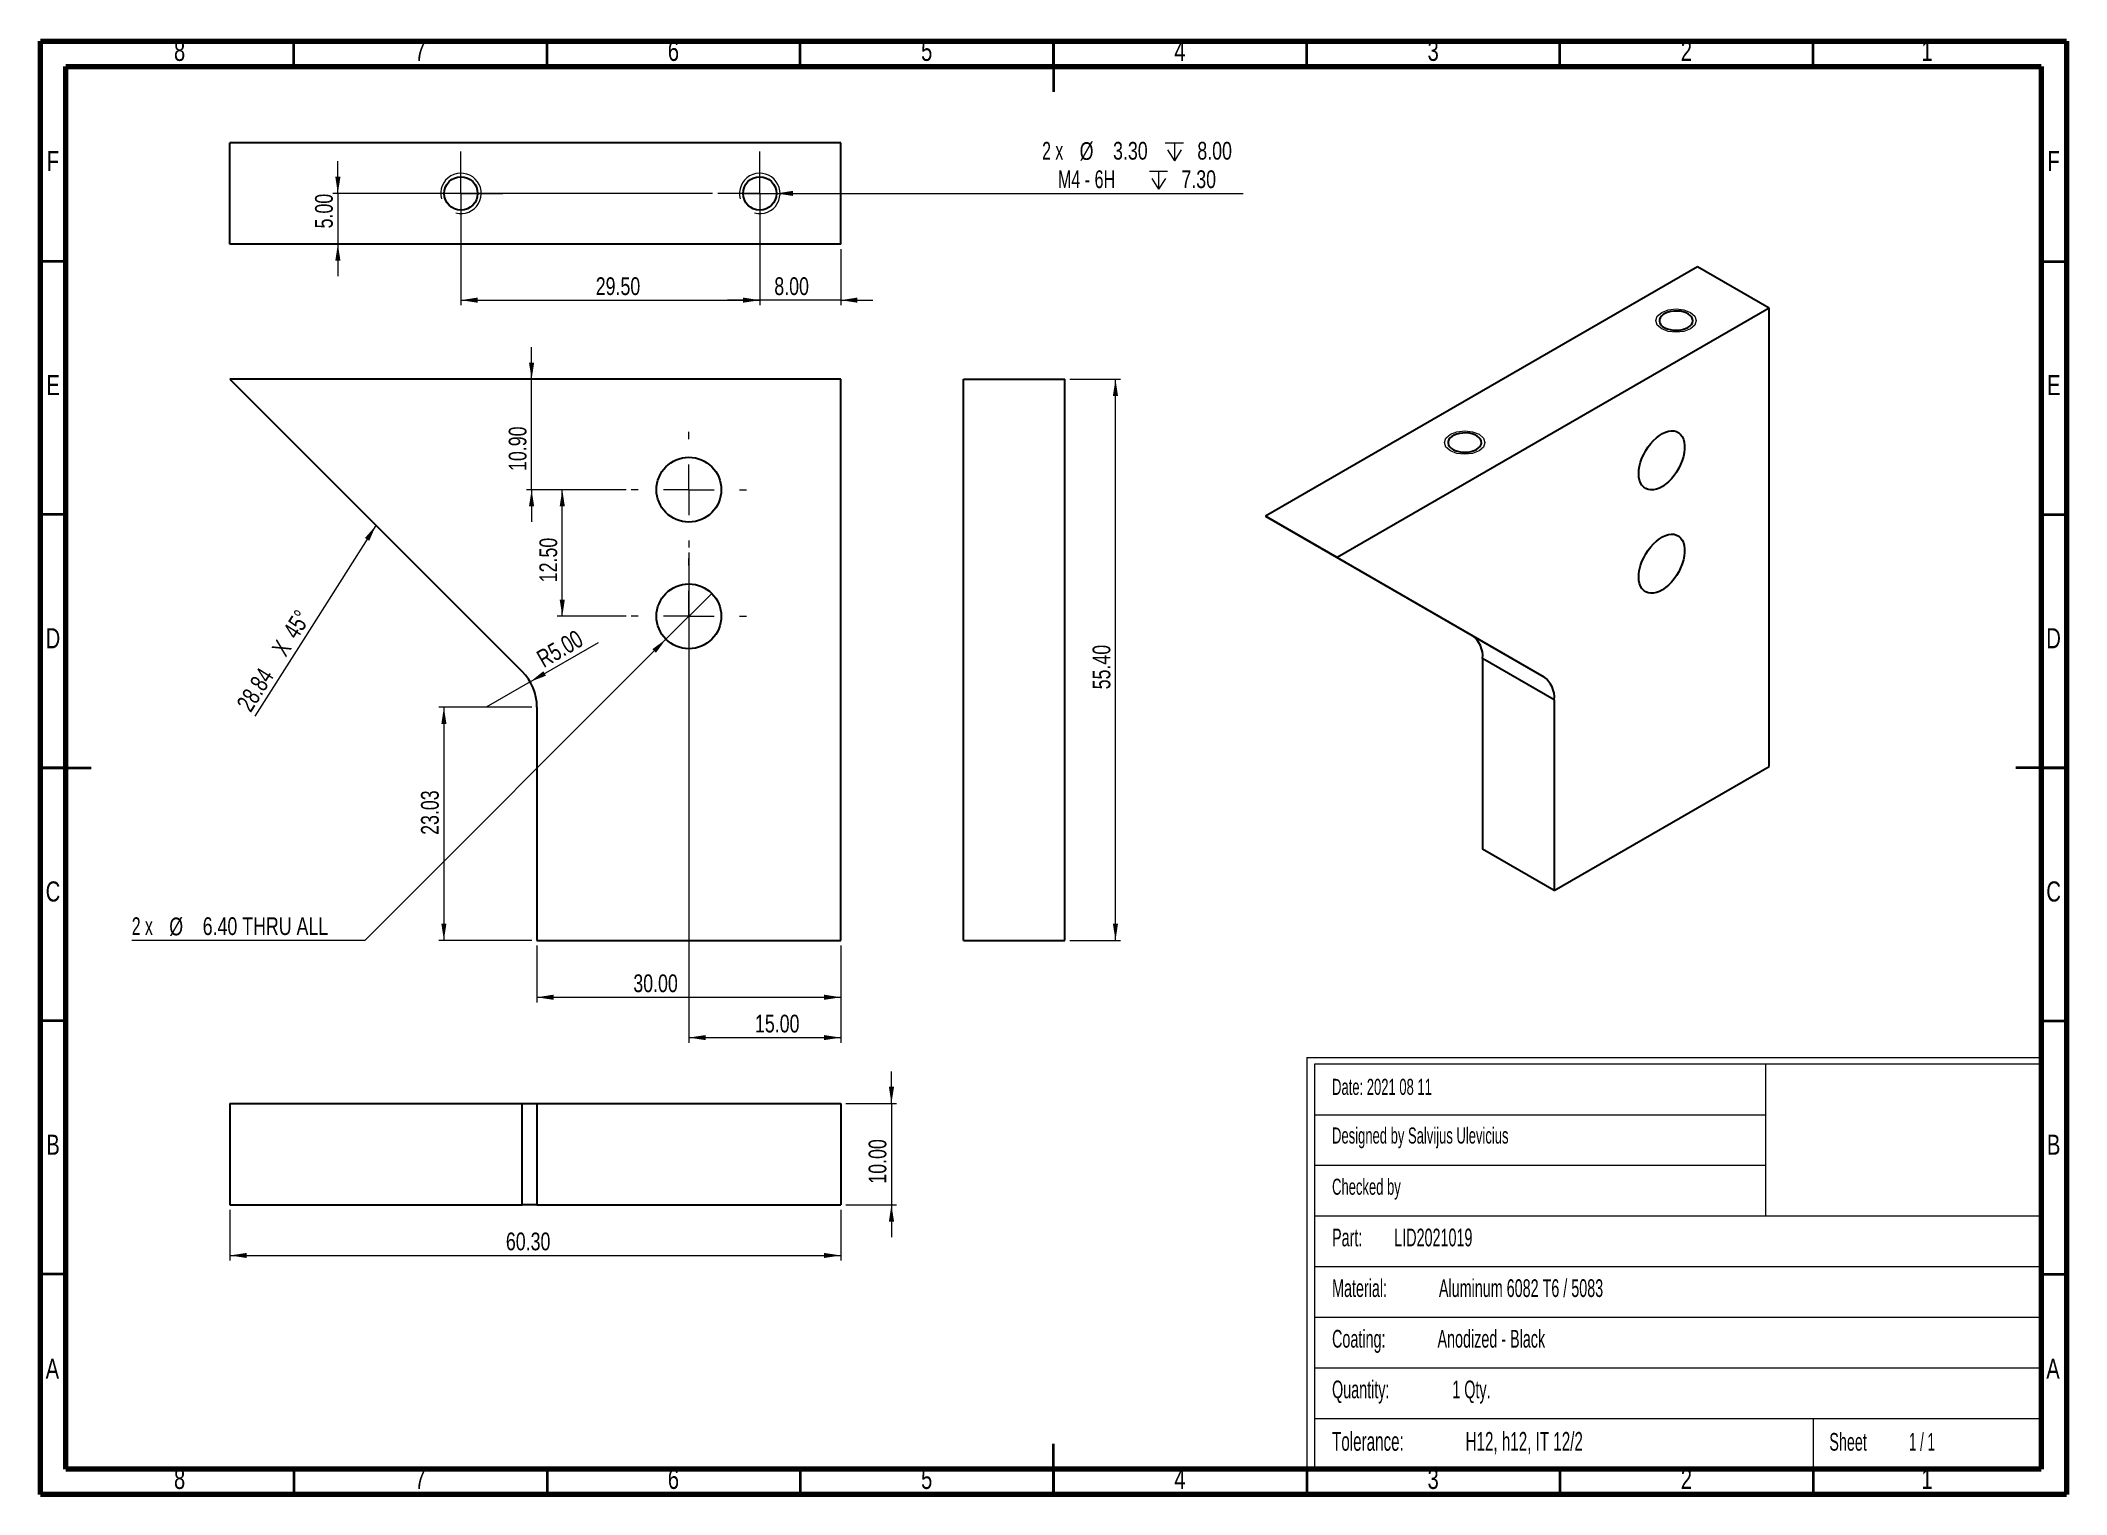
# Model space of a CAD drawing. Header units: millimetres. Extents: x 7 to 208, y 2 to 146.
import ezdxf

# ---------------------------------------------------------------- set-up
doc = ezdxf.new("R2010")
doc.units = ezdxf.units.MM
doc.header["$LTSCALE"] = 0.5
doc.styles.add('SLDTEXTSTYLE0', font='TXT', dxfattribs={"width": 0.605})
doc.styles.add('SLDTEXTSTYLE1', font='TXT', dxfattribs={"width": 0.563})
doc.styles.add('SLDTEXTSTYLE2', font='TXT', dxfattribs={"width": 0.75})
doc.styles.add('SLDTEXTSTYLE3', font='TXT', dxfattribs={"width": 0.666667})
doc.styles.add('SLDTEXTSTYLE4', font='TXT', dxfattribs={"width": 0.678571})
doc.dimstyles.new('SLDDIMSTYLE0', dxfattribs={"dimtxt": 1.75, "dimasz": 1.651, "dimexe": 0, "dimexo": 0.0625, "dimgap": 0.4375, "dimtad": 0, "dimtih": 1, "dimtoh": 1, "dimrnd": 1e-09, "dimzin": 4, "dimdsep": 46, "dimtxsty": 'SLDTEXTSTYLE2', "dimblk1": 'NONE', "dimsah": 1, "dimcen": 0, "dimadec": 0, "dimazin": 1, "dimtfac": 1, "dimtmove": 0, "dimatfit": 3, "dimldrblk": 'NONE', "dimfxl": 0, "dimfrac": 2, "dimtolj": 1, "dimtzin": 12, "dimarcsym": 0})
doc.dimstyles.new('SLDDIMSTYLE1', dxfattribs={"dimtxt": 1.75, "dimasz": 1.651, "dimexe": 0, "dimexo": 0.0625, "dimgap": 0.4375, "dimtad": 1, "dimrnd": 1e-09, "dimzin": 12, "dimdsep": 46, "dimtxsty": 'SLDTEXTSTYLE2', "dimsah": 1, "dimcen": 0.09, "dimadec": 0, "dimazin": 3, "dimtfac": 1, "dimtofl": 0, "dimtmove": 0, "dimatfit": 3, "dimfxl": 0, "dimfrac": 2, "dimtolj": 1, "dimtzin": 12, "dimarcsym": 0})
doc.dimstyles.new('SLDDIMSTYLE2', dxfattribs={"dimtxt": 1.75, "dimasz": 1.651, "dimexe": 0, "dimexo": 0.0625, "dimgap": 0.4375, "dimtad": 1, "dimrnd": 1e-09, "dimzin": 4, "dimdsep": 46, "dimtxsty": 'SLDTEXTSTYLE2', "dimsah": 1, "dimcen": 0.09, "dimadec": 0, "dimazin": 1, "dimtfac": 1, "dimtofl": 0, "dimtmove": 0, "dimatfit": 3, "dimfxl": 0, "dimfrac": 2, "dimtolj": 1, "dimtzin": 12, "dimarcsym": 0})
doc.dimstyles.new('SLDDIMSTYLE3', dxfattribs={"dimtxt": 1.75, "dimasz": 1.651, "dimexe": 0, "dimexo": 0.0625, "dimgap": 0.4375, "dimtad": 1, "dimrnd": 1e-09, "dimzin": 4, "dimdsep": 46, "dimtxsty": 'SLDTEXTSTYLE2', "dimsah": 1, "dimcen": 0.09, "dimadec": 0, "dimazin": 1, "dimtfac": 1, "dimtmove": 0, "dimatfit": 0, "dimfxl": 0, "dimfrac": 2, "dimtolj": 1, "dimtzin": 12, "dimarcsym": 0})
doc.dimstyles.new('SLDDIMSTYLE4', dxfattribs={"dimtxt": 1.75, "dimasz": 1.651, "dimexe": 0, "dimexo": 0.0625, "dimgap": 0.4375, "dimtad": 1, "dimrnd": 1e-09, "dimzin": 4, "dimdsep": 46, "dimtxsty": 'SLDTEXTSTYLE2', "dimsah": 1, "dimcen": 0, "dimadec": 0, "dimazin": 1, "dimtfac": 1, "dimtofl": 0, "dimtmove": 0, "dimatfit": 3, "dimfxl": 0, "dimfrac": 2, "dimtolj": 1, "dimtzin": 12, "dimarcsym": 0})

# ---------------------------------------------------------------- blocks, each defined once
blk = doc.blocks.new('SW_NOTE_0')
at = {"color": 0, "linetype": 'Continuous', "lineweight": 0, "attachment_point": 1, "style": 'SLDTEXTSTYLE0'}
for s, insert, char_height in [('Tolerance:', (0, 2.39), 1.852), ('H12, h12, IT 12/2', (13.18, 2.39), 1.8521)]:
    blk.add_mtext(s, dxfattribs=dict(at, insert=insert, char_height=char_height))
blk = doc.blocks.new('SW_NOTE_0_1')
at = {"color": 0, "linetype": 'Continuous', "lineweight": 0, "char_height": 1.75, "attachment_point": 1}
for s, insert, style in [('Sheet', (0, 2.26), 'SLDTEXTSTYLE0'), ('1 / 1', (7.86, 2.26), 'SLDTEXTSTYLE1')]:
    blk.add_mtext(s, dxfattribs=dict(at, insert=insert, style=style))
blk = doc.blocks.new('SW_NOTE_0_2')
at = {"color": 0, "linetype": 'Continuous', "lineweight": 0, "char_height": 1.75, "attachment_point": 1, "style": 'SLDTEXTSTYLE0'}
for s, insert in [('Quantity:', (0, 2.26)), ('1 Qty.', (11.87, 2.26))]:
    blk.add_mtext(s, dxfattribs=dict(at, insert=insert))
blk = doc.blocks.new('SW_NOTE_0_3')
at = {"color": 0, "linetype": 'Continuous', "lineweight": 0, "char_height": 1.75, "attachment_point": 1, "style": 'SLDTEXTSTYLE0'}
for s, insert in [('Coating:', (0, 2.26)), ('Anodized - Black', (10.41, 2.26))]:
    blk.add_mtext(s, dxfattribs=dict(at, insert=insert))
blk = doc.blocks.new('SW_NOTE_0_4')
at = {"color": 0, "linetype": 'Continuous', "lineweight": 0, "char_height": 1.75, "attachment_point": 1, "style": 'SLDTEXTSTYLE0'}
for s, insert in [('Material:', (0, 2.26)), ('Aluminum 6082 T6 / 5083', (10.55, 2.26))]:
    blk.add_mtext(s, dxfattribs=dict(at, insert=insert))
blk = doc.blocks.new('SW_NOTE_0_5')
at = {"color": 0, "linetype": 'Continuous', "lineweight": 0, "char_height": 1.75, "attachment_point": 1, "style": 'SLDTEXTSTYLE0'}
for s, insert in [('Part:', (0, 2.26)), ('LID2021019', (6.14, 2.26))]:
    blk.add_mtext(s, dxfattribs=dict(at, insert=insert))
blk = doc.blocks.new('_D')
at = {"color": 7, "linetype": 'Continuous', "lineweight": 0}
for p, q in [((73.77, 91.47), (69.24, 86.95)), ((69.24, 86.95), (39.52, 57.21)), ((39.52, 57.21), (16.51, 57.21))]:
    blk.add_line(p, q, dxfattribs=at)
at = {"color": 7, "linetype": 'Continuous', "lineweight": 18}
blk.add_solid([(69.24, 86.95), (67.9, 85.96), (68.25, 85.6)], dxfattribs=at)
at = {"color": 7, "linetype": 'Continuous', "lineweight": 18, "char_height": 1.75, "attachment_point": 1}
for s, insert, style in [('2 x', (16.51, 59.49), 'SLDTEXTSTYLE3'), ('%%c', (20.21, 59.46), 'SLDTEXTSTYLE2'), ('6.40 THRU ALL', (23.51, 59.49), 'SLDTEXTSTYLE2')]:
    blk.add_mtext(s, dxfattribs=dict(at, insert=insert, style=style))
blk = doc.blocks.new('_None')
blk = doc.blocks.new('_D_1')
at = {"color": 7, "linetype": 'Continuous', "lineweight": 0}
for p, q in [((56, 80.24), (46.82, 80.24)), ((47.32, 80.24), (47.32, 57.21)), ((56, 57.21), (46.82, 57.21))]:
    blk.add_line(p, q, dxfattribs=at)
at = {"color": 7, "linetype": 'Continuous', "lineweight": 18}
for points in [[(47.32, 80.24), (47.07, 78.59), (47.57, 78.59)], [(47.32, 57.21), (47.57, 58.86), (47.07, 58.86)]]:
    blk.add_solid(points, dxfattribs=at)
at = {"color": 7, "linetype": 'Continuous', "lineweight": 18, "insert": (45.06, 67.63), "char_height": 1.75, "attachment_point": 1, "rotation": 90, "style": 'SLDTEXTSTYLE2'}
blk.add_mtext('23.03', dxfattribs=at)
blk = doc.blocks.new('_D_2')
at = {"color": 7, "linetype": 'Continuous', "lineweight": 0}
for p, q in [((71.5, 95.51), (71.5, 47.11)), ((86.5, 56.71), (86.5, 47.11)), ((71.5, 47.61), (86.5, 47.61))]:
    blk.add_line(p, q, dxfattribs=at)
at = {"color": 7, "linetype": 'Continuous', "lineweight": 18}
for points in [[(71.5, 47.61), (73.15, 47.36), (73.15, 47.86)], [(86.5, 47.61), (84.85, 47.86), (84.85, 47.36)]]:
    blk.add_solid(points, dxfattribs=at)
at = {"color": 7, "linetype": 'Continuous', "lineweight": 18, "insert": (78.03, 49.87), "char_height": 1.75, "attachment_point": 1, "style": 'SLDTEXTSTYLE2'}
blk.add_mtext('15.00', dxfattribs=at)
blk = doc.blocks.new('_D_3')
at = {"color": 7, "linetype": 'Continuous', "lineweight": 0}
for p, q in [((55.98, 112.61), (55.98, 115.78)), ((55.98, 101.71), (55.98, 112.61)), ((65.3, 101.71), (55.48, 101.71)), ((55.98, 101.71), (55.98, 98.53))]:
    blk.add_line(p, q, dxfattribs=at)
at = {"color": 7, "linetype": 'Continuous', "lineweight": 18}
for points in [[(55.98, 112.61), (56.23, 114.26), (55.72, 114.26)], [(55.98, 101.71), (55.72, 100.06), (56.23, 100.06)]]:
    blk.add_solid(points, dxfattribs=at)
at = {"color": 7, "linetype": 'Continuous', "lineweight": 18, "insert": (53.72, 103.56), "char_height": 1.75, "attachment_point": 1, "rotation": 90, "style": 'SLDTEXTSTYLE2'}
blk.add_mtext('10.90', dxfattribs=at)
blk = doc.blocks.new('_D_4')
at = {"color": 7, "linetype": 'Continuous', "lineweight": 0}
for p, q in [((65.3, 101.71), (58.51, 101.71)), ((59.01, 89.21), (59.01, 101.71)), ((65.3, 89.21), (58.51, 89.21))]:
    blk.add_line(p, q, dxfattribs=at)
at = {"color": 7, "linetype": 'Continuous', "lineweight": 18}
for points in [[(59.01, 101.71), (58.75, 100.06), (59.26, 100.06)], [(59.01, 89.21), (59.26, 90.86), (58.75, 90.86)]]:
    blk.add_solid(points, dxfattribs=at)
at = {"color": 7, "linetype": 'Continuous', "lineweight": 18, "insert": (56.75, 92.57), "char_height": 1.75, "attachment_point": 1, "rotation": 90, "style": 'SLDTEXTSTYLE2'}
blk.add_mtext('12.50', dxfattribs=at)
blk = doc.blocks.new('_D_5')
at = {"color": 7, "linetype": 'Continuous', "lineweight": 0}
for p, q in [((56.5, 56.71), (56.5, 51.09)), ((86.5, 56.71), (86.5, 51.09)), ((56.5, 51.59), (86.5, 51.59))]:
    blk.add_line(p, q, dxfattribs=at)
at = {"color": 7, "linetype": 'Continuous', "lineweight": 18}
for points in [[(56.5, 51.59), (58.15, 51.34), (58.15, 51.85)], [(86.5, 51.59), (84.85, 51.85), (84.85, 51.34)]]:
    blk.add_solid(points, dxfattribs=at)
at = {"color": 7, "linetype": 'Continuous', "lineweight": 18, "insert": (66.02, 53.85), "char_height": 1.75, "attachment_point": 1, "style": 'SLDTEXTSTYLE2'}
blk.add_mtext('30.00', dxfattribs=at)
blk = doc.blocks.new('SW_CHAMFER_DIMENSION_0')
at = {"color": 0, "linetype": 'Continuous', "lineweight": 0}
for p, q in [((11.95, 18.83), (4.76, 7.49)), ((4.76, 7.49), (0, 0))]:
    blk.add_line(p, q, dxfattribs=at)
at = {"color": 0, "linetype": 'Continuous', "lineweight": 18}
blk.add_solid([(11.95, 18.83), (10.86, 17.58), (11.28, 17.3)], dxfattribs=at)
at = {"color": 0, "linetype": 'Continuous', "lineweight": 18, "char_height": 1.75, "attachment_point": 1, "rotation": 57.583, "style": 'SLDTEXTSTYLE2'}
for s, insert in [('45°', (2.67, 8.41)), ('X', (1.57, 6.68)), ('28.84', (-1.9, 1.21))]:
    blk.add_mtext(s, dxfattribs=dict(at, insert=insert))
blk = doc.blocks.new('_D_6')
at = {"color": 7, "linetype": 'Continuous', "lineweight": 0}
for q in [(62.57, 86.63), (51.5, 80.24)]:
    blk.add_line((55.83, 82.74), q, dxfattribs=at)
at = {"color": 7, "linetype": 'Continuous', "lineweight": 18}
blk.add_solid([(55.83, 82.74), (57.39, 83.34), (57.14, 83.78)], dxfattribs=at)
at = {"color": 7, "linetype": 'Continuous', "lineweight": 18, "insert": (56.3, 85.6), "char_height": 1.75, "attachment_point": 1, "rotation": 30, "style": 'SLDTEXTSTYLE2'}
blk.add_mtext('R5.00', dxfattribs=at)
blk = doc.blocks.new('SW_CENTERMARKSYMBOL_0')
at = {"color": 0, "linetype": 'Continuous', "lineweight": 18}
for p, q in [((0, 5), (0, 5.7)), ((0, 0), (0, 2.5)), ((-5, 0), (-5.7, 0)), ((0, 0), (-2.5, 0)), ((0, 0), (0, -2.5)), ((0, 0), (2.5, 0)), ((5, 0), (5.7, 0)), ((0, -5), (0, -5.7))]:
    blk.add_line(p, q, dxfattribs=at)
blk = doc.blocks.new('SW_CENTERMARKSYMBOL_1')
at = {"color": 0, "linetype": 'Continuous', "lineweight": 18}
for p, q in [((0, 5), (0, 5.7)), ((0, 0), (0, 2.5)), ((-5, 0), (-5.7, 0)), ((0, 0), (-2.5, 0)), ((0, 0), (0, -2.5)), ((0, 0), (2.5, 0)), ((5, 0), (5.7, 0)), ((0, -5), (0, -5.7))]:
    blk.add_line(p, q, dxfattribs=at)
blk = doc.blocks.new('SW_SYMBOL_HOLE_DEPTH')
at = {"color": 0, "linetype": 'Continuous', "lineweight": 18}
for p, q in [((0, 437.5), (400, 437.5)), ((50, 277.5), (200, 37.5)), ((200, 437.5), (200, 37.5)), ((350, 277.5), (200, 37.5))]:
    blk.add_line(p, q, dxfattribs=at)
blk = doc.blocks.new('_D_7')
at = {"color": 7, "linetype": 'Continuous', "lineweight": 0}
for p, q in [((76.85, 130.96), (80.15, 130.96)), ((80.15, 130.96), (105.58, 130.96)), ((105.58, 130.96), (126.21, 130.96))]:
    blk.add_line(p, q, dxfattribs=at)
at = {"color": 7, "linetype": 'Continuous', "lineweight": 18}
blk.add_solid([(80.15, 130.96), (81.8, 130.71), (81.8, 131.22)], dxfattribs=at)
at = {"color": 7, "linetype": 'Continuous', "lineweight": 18, "xscale": 0.004470703125, "yscale": 0.004470703125, "zscale": 0.004470703125}
for p in [(118.54, 134.01), (116.98, 131.2)]:
    blk.add_blockref('SW_SYMBOL_HOLE_DEPTH', p, dxfattribs=at)
at = {"color": 7, "linetype": 'Continuous', "lineweight": 18, "char_height": 1.75, "attachment_point": 1}
for s, insert, style in [('2 x', (106.38, 136.05), 'SLDTEXTSTYLE3'), ('%%c', (110.08, 136.02), 'SLDTEXTSTYLE2'), ('3.30', (113.38, 136.05), 'SLDTEXTSTYLE2'), ('8.00', (121.7, 136.05), 'SLDTEXTSTYLE2'), ('M4 - 6H', (107.94, 133.24), 'SLDTEXTSTYLE4'), ('7.30', (120.13, 133.24), 'SLDTEXTSTYLE2')]:
    blk.add_mtext(s, dxfattribs=dict(at, insert=insert, style=style))
blk = doc.blocks.new('_D_8')
at = {"color": 7, "linetype": 'Continuous', "lineweight": 0}
for p, q in [((78.5, 130.46), (78.5, 119.92)), ((86.5, 125.46), (86.5, 119.92)), ((78.5, 120.42), (75.33, 120.42)), ((86.5, 120.42), (78.5, 120.42)), ((86.5, 120.42), (89.68, 120.42))]:
    blk.add_line(p, q, dxfattribs=at)
at = {"color": 7, "linetype": 'Continuous', "lineweight": 18}
for points in [[(78.5, 120.42), (76.85, 120.68), (76.85, 120.17)], [(86.5, 120.42), (88.15, 120.17), (88.15, 120.68)]]:
    blk.add_solid(points, dxfattribs=at)
at = {"color": 7, "linetype": 'Continuous', "lineweight": 18, "insert": (79.94, 122.68), "char_height": 1.75, "attachment_point": 1, "style": 'SLDTEXTSTYLE2'}
blk.add_mtext('8.00', dxfattribs=at)
blk = doc.blocks.new('_D_9')
at = {"color": 7, "linetype": 'Continuous', "lineweight": 0}
for p, q in [((49, 130.46), (49, 119.92)), ((78.5, 130.46), (78.5, 119.92)), ((49, 120.42), (78.5, 120.42))]:
    blk.add_line(p, q, dxfattribs=at)
at = {"color": 7, "linetype": 'Continuous', "lineweight": 18}
for points in [[(49, 120.42), (50.65, 120.17), (50.65, 120.68)], [(78.5, 120.42), (76.85, 120.68), (76.85, 120.17)]]:
    blk.add_solid(points, dxfattribs=at)
at = {"color": 7, "linetype": 'Continuous', "lineweight": 18, "insert": (62.31, 122.68), "char_height": 1.75, "attachment_point": 1, "style": 'SLDTEXTSTYLE2'}
blk.add_mtext('29.50', dxfattribs=at)
blk = doc.blocks.new('_D_10')
at = {"color": 7, "linetype": 'Continuous', "lineweight": 0}
for p, q in [((36.85, 130.96), (36.85, 134.14)), ((73.85, 130.96), (36.35, 130.96)), ((36.85, 130.96), (36.85, 125.96)), ((36.85, 125.96), (36.85, 122.79))]:
    blk.add_line(p, q, dxfattribs=at)
at = {"color": 7, "linetype": 'Continuous', "lineweight": 18}
for points in [[(36.85, 130.96), (37.11, 132.61), (36.6, 132.61)], [(36.85, 125.96), (36.6, 124.31), (37.11, 124.31)]]:
    blk.add_solid(points, dxfattribs=at)
at = {"color": 7, "linetype": 'Continuous', "lineweight": 18, "insert": (34.6, 127.51), "char_height": 1.75, "attachment_point": 1, "rotation": 90, "style": 'SLDTEXTSTYLE2'}
blk.add_mtext('5.00', dxfattribs=at)
blk = doc.blocks.new('SW_CENTERMARKSYMBOL_2')
at = {"color": 0, "linetype": 'Continuous', "lineweight": 18}
for p, q in [((0, 2.5), (0, 4.15)), ((0, 0), (0, 2.5)), ((-2.5, 0), (-4.15, 0)), ((0, 0), (-2.5, 0)), ((0, 0), (0, -2.5)), ((0, 0), (2.5, 0)), ((2.5, 0), (4.15, 0)), ((0, -2.5), (0, -4.15))]:
    blk.add_line(p, q, dxfattribs=at)
blk = doc.blocks.new('SW_CENTERMARKSYMBOL_3')
at = {"color": 0, "linetype": 'Continuous', "lineweight": 18}
for p, q in [((0, 2.5), (0, 4.15)), ((0, 0), (0, 2.5)), ((-2.5, 0), (-4.15, 0)), ((0, 0), (-2.5, 0)), ((0, 0), (0, -2.5)), ((0, 0), (2.5, 0)), ((2.5, 0), (4.15, 0)), ((0, -2.5), (0, -4.15))]:
    blk.add_line(p, q, dxfattribs=at)
blk = doc.blocks.new('_D_11')
at = {"color": 7, "linetype": 'Continuous', "lineweight": 0}
for p, q in [((109.12, 112.61), (114.12, 112.61)), ((113.62, 57.21), (113.62, 112.61)), ((109.12, 57.21), (114.12, 57.21))]:
    blk.add_line(p, q, dxfattribs=at)
at = {"color": 7, "linetype": 'Continuous', "lineweight": 18}
for points in [[(113.62, 112.61), (113.36, 110.96), (113.87, 110.96)], [(113.62, 57.21), (113.87, 58.86), (113.36, 58.86)]]:
    blk.add_solid(points, dxfattribs=at)
at = {"color": 7, "linetype": 'Continuous', "lineweight": 18, "insert": (111.36, 82), "char_height": 1.75, "attachment_point": 1, "rotation": 90, "style": 'SLDTEXTSTYLE2'}
blk.add_mtext('55.40', dxfattribs=at)
blk = doc.blocks.new('_D_12')
at = {"color": 7, "linetype": 'Continuous', "lineweight": 0}
for p, q in [((26.2, 30.6), (26.2, 25.6)), ((86.5, 30.6), (86.5, 25.6)), ((26.2, 26.1), (86.5, 26.1))]:
    blk.add_line(p, q, dxfattribs=at)
at = {"color": 7, "linetype": 'Continuous', "lineweight": 18}
for points in [[(26.2, 26.1), (27.85, 25.85), (27.85, 26.35)], [(86.5, 26.1), (84.85, 26.35), (84.85, 25.85)]]:
    blk.add_solid(points, dxfattribs=at)
at = {"color": 7, "linetype": 'Continuous', "lineweight": 18, "insert": (53.44, 28.36), "char_height": 1.75, "attachment_point": 1, "style": 'SLDTEXTSTYLE2'}
blk.add_mtext('60.30', dxfattribs=at)
blk = doc.blocks.new('_D_13')
at = {"color": 7, "linetype": 'Continuous', "lineweight": 0}
for p, q in [((91.5, 41.1), (91.5, 44.27)), ((87, 41.1), (92, 41.1)), ((91.5, 41.1), (91.5, 31.1)), ((87, 31.1), (92, 31.1)), ((91.5, 31.1), (91.5, 27.92))]:
    blk.add_line(p, q, dxfattribs=at)
at = {"color": 7, "linetype": 'Continuous', "lineweight": 18}
for points in [[(91.5, 41.1), (91.76, 42.75), (91.25, 42.75)], [(91.5, 31.1), (91.25, 29.45), (91.76, 29.45)]]:
    blk.add_solid(points, dxfattribs=at)
at = {"color": 7, "linetype": 'Continuous', "lineweight": 18, "insert": (89.25, 33.19), "char_height": 1.75, "attachment_point": 1, "rotation": 90, "style": 'SLDTEXTSTYLE2'}
blk.add_mtext('10.00', dxfattribs=at)

msp = doc.modelspace()

# ---------------------------------------------------------------- linework, layer by layer
at = {"color": 7, "linetype": 'Continuous', "lineweight": 70}
for p, q in [((7.5, 2.5), (7.5, 146)), ((7.5, 146), (207.5, 146)), ((207.5, 146), (207.5, 2.5)), ((10, 5), (10, 143.5)), ((10, 143.5), (205, 143.5)), ((205, 143.5), (205, 5)), ((205, 5), (10, 5)), ((207.5, 2.5), (7.5, 2.5))]:
    msp.add_line(p, q, dxfattribs=at)
at = {"color": 7, "linetype": 'Continuous', "lineweight": 35}
for p, q in [((32.5, 143.5), (32.5, 146)), ((57.5, 143.5), (57.5, 146)), ((82.5, 143.5), (82.5, 146)), ((107.5, 143.5), (107.5, 146)), ((107.5, 146), (107.5, 141)), ((132.5, 143.5), (132.5, 146)), ((157.5, 143.5), (157.5, 146)), ((182.5, 143.5), (182.5, 146)), ((10, 124.25), (7.5, 124.25)), ((205, 124.25), (207.5, 124.25)), ((10, 99.25), (7.5, 99.25)), ((205, 99.25), (207.5, 99.25)), ((10, 74.25), (7.5, 74.25)), ((7.5, 74.25), (12.501, 74.25)), ((207.5, 74.25), (202.5, 74.25)), ((205, 74.25), (207.5, 74.25)), ((10, 49.25), (7.5, 49.25)), ((205, 49.25), (207.5, 49.25)), ((10, 24.25), (7.5, 24.25)), ((205, 24.25), (207.5, 24.25)), ((107.5, 2.499), (107.5, 7.501)), ((32.5, 5), (32.5, 2.5)), ((57.5, 5), (57.5, 2.5)), ((82.5, 5), (82.5, 2.5)), ((107.5, 5), (107.5, 2.5)), ((132.5, 5), (132.5, 2.5)), ((157.5, 5), (157.5, 2.5)), ((182.5, 5), (182.5, 2.5))]:
    msp.add_line(p, q, dxfattribs=at)
at = {"color": 7, "linetype": 'Continuous', "lineweight": 25}
for p, q in [((26.204, 125.961), (26.204, 135.961)), ((86.504, 135.961), (26.204, 135.961)), ((86.504, 125.961), (86.504, 135.961)), ((86.504, 125.961), (26.204, 125.961)), ((171.076, 123.709), (128.437, 99.094)), ((178.147, 119.627), (171.076, 123.709)), ((178.147, 119.627), (135.508, 95.012)), ((178.147, 74.39), (178.147, 119.627)), ((86.504, 112.609), (26.204, 112.609)), ((26.204, 112.609), (55.039, 83.774)), ((86.504, 57.209), (86.504, 112.609)), ((98.617, 57.209), (98.617, 112.609)), ((98.617, 112.609), (108.617, 112.609)), ((108.617, 57.209), (108.617, 112.609)), ((135.508, 95.012), (128.437, 99.094)), ((128.437, 99.094), (148.827, 87.319)), ((135.508, 95.012), (155.898, 83.237)), ((148.827, 87.319), (155.898, 83.237)), ((156.934, 80.948), (149.862, 85.03)), ((149.862, 85.03), (149.862, 66.226)), ((56.504, 80.238), (56.504, 57.209)), ((156.934, 80.948), (156.934, 62.144)), ((156.934, 62.144), (178.147, 74.39)), ((156.934, 62.144), (149.862, 66.226)), ((56.504, 57.209), (86.504, 57.209)), ((98.617, 57.209), (108.617, 57.209)), ((26.204, 41.1), (26.204, 31.1)), ((26.204, 41.1), (55.039, 41.1)), ((55.039, 31.1), (55.039, 41.1)), ((55.039, 41.1), (56.504, 41.1)), ((56.504, 41.1), (86.504, 41.1)), ((56.504, 41.1), (56.504, 31.1)), ((86.504, 41.1), (86.504, 31.1)), ((26.204, 31.1), (55.039, 31.1)), ((56.504, 31.1), (55.039, 31.1)), ((56.504, 31.1), (86.504, 31.1))]:
    msp.add_line(p, q, dxfattribs=at)
at = {"color": 7, "linetype": 'Continuous', "lineweight": 18}
for p, q in [((132.5, 45.655), (132.5, 4.905)), ((132.5, 45.655), (205, 45.655)), ((205, 45), (133.25, 45)), ((133.25, 45), (133.25, 5)), ((177.801, 45), (177.801, 30)), ((133.25, 40), (177.801, 40)), ((133.25, 35), (177.801, 35)), ((133.25, 30), (205, 30)), ((133.25, 30), (205, 30)), ((133.25, 25), (205, 25)), ((133.25, 20), (205, 20)), ((133.25, 15), (205, 15)), ((133.25, 10), (205, 10)), ((182.5, 10), (182.5, 5))]:
    msp.add_line(p, q, dxfattribs=at)
at = {"color": 7, "linetype": 'Continuous', "lineweight": 18, "flags": 128}
for points in [[(170.369, 117.586), (169.72, 117.335), (168.954, 117.248), (168.189, 117.335), (167.54, 117.586), (167.107, 117.96), (166.954, 118.402), (167.107, 118.844), (167.54, 119.219), (168.189, 119.469), (168.954, 119.557), (169.72, 119.469), (170.369, 119.219), (170.802, 118.844), (170.954, 118.402), (170.802, 117.96), (170.369, 117.586)], [(149.509, 105.544), (148.86, 105.293), (148.095, 105.206), (147.329, 105.293), (146.68, 105.544), (146.247, 105.918), (146.095, 106.36), (146.247, 106.802), (146.68, 107.177), (147.329, 107.427), (148.095, 107.515), (148.86, 107.427), (149.509, 107.177), (149.942, 106.802), (150.095, 106.36), (149.942, 105.918), (149.509, 105.544)]]:
    msp.add_lwpolyline(points, dxfattribs=at)
at = {"color": 7, "linetype": 'Continuous', "lineweight": 25, "flags": 128}
for points in [[(170.121, 117.729), (170.321, 117.868), (170.471, 118.027), (170.567, 118.2), (170.604, 118.379), (170.581, 118.56), (170.5, 118.735), (170.363, 118.898), (170.175, 119.043), (169.943, 119.165), (169.675, 119.259), (169.381, 119.322), (169.072, 119.352), (168.758, 119.348), (168.452, 119.309), (168.164, 119.238), (167.904, 119.137), (167.682, 119.009), (167.506, 118.859), (167.383, 118.692), (167.316, 118.515), (167.309, 118.334), (167.361, 118.156), (167.47, 117.986), (167.633, 117.831), (167.844, 117.697), (168.096, 117.589), (168.378, 117.51), (168.681, 117.463), (168.994, 117.45), (169.305, 117.471), (169.604, 117.527), (169.879, 117.613), (170.121, 117.729)], [(149.261, 105.687), (149.461, 105.826), (149.611, 105.985), (149.707, 106.158), (149.744, 106.337), (149.722, 106.518), (149.641, 106.693), (149.504, 106.856), (149.316, 107.001), (149.083, 107.123), (148.816, 107.217), (148.522, 107.28), (148.212, 107.31), (147.899, 107.306), (147.592, 107.267), (147.304, 107.196), (147.044, 107.095), (146.822, 106.967), (146.646, 106.817), (146.523, 106.65), (146.456, 106.473), (146.449, 106.292), (146.501, 106.114), (146.611, 105.944), (146.774, 105.789), (146.985, 105.655), (147.236, 105.547), (147.518, 105.468), (147.821, 105.421), (148.134, 105.408), (148.445, 105.429), (148.744, 105.485), (149.02, 105.571), (149.261, 105.687)], [(165.277, 103.297), (165.298, 103.657), (165.358, 104.034), (165.457, 104.421), (165.593, 104.811), (165.764, 105.198), (165.967, 105.574), (166.198, 105.932), (166.453, 106.267), (166.727, 106.572), (167.016, 106.842), (167.314, 107.072), (167.616, 107.259), (167.916, 107.397), (168.211, 107.486), (168.493, 107.523), (168.758, 107.509), (169.001, 107.442), (169.218, 107.325), (169.406, 107.159), (169.56, 106.948), (169.678, 106.694), (169.758, 106.404), (169.798, 106.081), (169.798, 105.732), (169.758, 105.363), (169.678, 104.98), (169.56, 104.591), (169.406, 104.202), (169.218, 103.819), (169.001, 103.451), (168.758, 103.104), (168.493, 102.783), (168.211, 102.495), (167.916, 102.244), (167.616, 102.036), (167.314, 101.873), (167.016, 101.759), (166.727, 101.696), (166.453, 101.684), (166.198, 101.725), (165.967, 101.817), (165.764, 101.959), (165.593, 102.148), (165.457, 102.381), (165.358, 102.653), (165.298, 102.961), (165.277, 103.297)], [(165.277, 93.09), (165.298, 93.45), (165.358, 93.827), (165.457, 94.214), (165.593, 94.604), (165.764, 94.991), (165.967, 95.367), (166.198, 95.725), (166.453, 96.06), (166.727, 96.366), (167.016, 96.636), (167.314, 96.866), (167.616, 97.052), (167.916, 97.19), (168.211, 97.279), (168.493, 97.317), (168.758, 97.302), (169.001, 97.235), (169.218, 97.118), (169.406, 96.952), (169.56, 96.741), (169.678, 96.488), (169.758, 96.197), (169.798, 95.875), (169.798, 95.525), (169.758, 95.156), (169.678, 94.774), (169.56, 94.384), (169.406, 93.995), (169.218, 93.613), (169.001, 93.245), (168.758, 92.897), (168.493, 92.576), (168.211, 92.288), (167.916, 92.037), (167.616, 91.829), (167.314, 91.666), (167.016, 91.552), (166.727, 91.489), (166.453, 91.477), (166.198, 91.518), (165.967, 91.61), (165.764, 91.752), (165.593, 91.941), (165.457, 92.174), (165.358, 92.446), (165.298, 92.754), (165.277, 93.09)]]:
    msp.add_lwpolyline(points, dxfattribs=at)
at = {"color": 7, "linetype": 'Continuous', "lineweight": 25}
for centre, radius in [((49.004, 130.961), 1.65), ((78.504, 130.961), 1.65), ((71.504, 101.709), 3.2), ((71.504, 89.209), 3.2)]:
    msp.add_circle(centre, radius, dxfattribs=at)
at = {"color": 7, "linetype": 'Continuous', "lineweight": 18}
for centre in [(49.004, 130.961), (78.504, 130.961)]:
    msp.add_arc(centre, 2, 255, 195, dxfattribs=at)
at = {"color": 7, "linetype": 'Continuous', "lineweight": 25}
for centre, radius, start, end in [((147.359, 85.277), 2.515, 354.37962, 54.30196), ((51.504, 80.238), 5, 0, 45), ((154.43, 81.195), 2.515, 354.37962, 54.30196)]:
    msp.add_arc(centre, radius, start, end, dxfattribs=at)

# ---------------------------------------------------------------- block references
at = {"color": 7, "linetype": 'Continuous', "lineweight": 0}
for name, p in [('SW_CENTERMARKSYMBOL_2', (49.004, 130.961)), ('SW_CENTERMARKSYMBOL_3', (78.504, 130.961)), ('SW_CENTERMARKSYMBOL_0', (71.504, 101.709)), ('SW_CENTERMARKSYMBOL_1', (71.504, 89.209)), ('SW_NOTE_0_5', (135, 26.49)), ('SW_NOTE_0_4', (135, 21.49)), ('SW_NOTE_0_3', (135, 16.49)), ('SW_NOTE_0_2', (135, 11.49)), ('SW_NOTE_0', (135, 6.281)), ('SW_NOTE_0_1', (184.091, 6.315))]:
    msp.add_blockref(name, p, dxfattribs=at)
at = {"color": 7, "linetype": 'Continuous', "lineweight": 18}
msp.add_blockref('SW_CHAMFER_DIMENSION_0', (28.667, 79.358), dxfattribs=at)

# ---------------------------------------------------------------- texts
at = {"color": 7, "linetype": 'Continuous', "lineweight": 0}
for s, insert, char_height, attachment_point, style in [('8', (21.23, 146.03), 1.984, 2, 'SLDTEXTSTYLE2'), ('7', (44.98, 146.03), 1.984, 2, 'SLDTEXTSTYLE2'), ('6', (69.98, 146.03), 1.984, 2, 'SLDTEXTSTYLE2'), ('5', (94.98, 146.03), 1.984, 2, 'SLDTEXTSTYLE2'), ('4', (119.98, 146.03), 1.984, 2, 'SLDTEXTSTYLE2'), ('3', (144.98, 146.03), 1.984, 2, 'SLDTEXTSTYLE2'), ('2', (169.98, 146.03), 1.984, 2, 'SLDTEXTSTYLE2'), ('1', (193.73, 146.03), 1.984, 2, 'SLDTEXTSTYLE2'), ('F', (8.729, 135.155), 1.984, 2, 'SLDTEXTSTYLE2'), ('F', (206.229, 135.155), 1.984, 2, 'SLDTEXTSTYLE2'), ('E', (8.754, 113.03), 1.984, 2, 'SLDTEXTSTYLE2'), ('E', (206.254, 113.03), 1.984, 2, 'SLDTEXTSTYLE2'), ('D', (8.726, 88.03), 1.984, 2, 'SLDTEXTSTYLE2'), ('D', (206.226, 88.03), 1.984, 2, 'SLDTEXTSTYLE2'), ('C', (8.729, 63.03), 1.984, 2, 'SLDTEXTSTYLE2'), ('C', (206.229, 63.03), 1.984, 2, 'SLDTEXTSTYLE2'), ('Date: 2021 08 11', (135, 43.54), 1.5875, 1, 'SLDTEXTSTYLE0'), ('B', (8.735, 38.03), 1.984, 2, 'SLDTEXTSTYLE2'), ('Designed by Salvijus Ulevicius', (135, 38.737), 1.5875, 1, 'SLDTEXTSTYLE0'), ('B', (206.235, 38.03), 1.984, 2, 'SLDTEXTSTYLE2'), ('Checked by', (135, 33.68), 1.5875, 1, 'SLDTEXTSTYLE0'), ('A', (8.67, 15.905), 1.984, 2, 'SLDTEXTSTYLE2'), ('A', (206.17, 15.905), 1.984, 2, 'SLDTEXTSTYLE2'), ('8', (21.23, 5.03), 1.984, 2, 'SLDTEXTSTYLE2'), ('7', (44.98, 5.03), 1.984, 2, 'SLDTEXTSTYLE2'), ('6', (69.98, 5.03), 1.984, 2, 'SLDTEXTSTYLE2'), ('5', (94.98, 5.03), 1.984, 2, 'SLDTEXTSTYLE2'), ('4', (119.98, 5.03), 1.984, 2, 'SLDTEXTSTYLE2'), ('3', (144.98, 5.03), 1.984, 2, 'SLDTEXTSTYLE2'), ('2', (169.98, 5.03), 1.984, 2, 'SLDTEXTSTYLE2'), ('1', (193.73, 5.03), 1.984, 2, 'SLDTEXTSTYLE2')]:
    msp.add_mtext(s, dxfattribs=dict(at, insert=insert, char_height=char_height, attachment_point=attachment_point, style=style))

# ---------------------------------------------------------------- dimensions: what is measured, and where the dimension line sits
at = {"color": 7, "linetype": 'Continuous', "lineweight": 18}
for p1, p2, text, picture, middle in [((76.854, 130.961), (80.154, 130.961), '2 x <> {\\fGDT;x} 8.00\\PM4 - 6H {\\fGDT;x} 7.30\\P', '_D_7', (116.295, 133.766)), ((73.765, 91.473), (69.242, 86.946), '2 x <> THRU ALL\\P', '_D', (27.619, 58.608))]:
    dim = msp.add_diameter_dim_2p(p1=p1, p2=p2, text=text, dimstyle='SLDDIMSTYLE0', dxfattribs=at)
    dim.commit()
    dim.dimension.update_dxf_attribs({"geometry": picture, "text_midpoint": middle, "dimtype": 163})
for base, p1, p2, angle, dimstyle, picture, middle in [((36.854, 125.961), (74.354, 130.961), (26.204, 125.961), 90, 'SLDDIMSTYLE3', '_D_10', (36.854, 129.777)), ((55.978, 112.609), (65.804, 101.709), (26.204, 112.609), 90, 'SLDDIMSTYLE3', '_D_3', (55.978, 106.471)), ((113.617, 112.609), (108.617, 57.209), (108.617, 112.609), 90, 'SLDDIMSTYLE2', '_D_11', (113.617, 84.909)), ((59.008, 101.709), (65.804, 89.209), (65.804, 101.709), 90, 'SLDDIMSTYLE3', '_D_4', (59.008, 95.478)), ((47.32, 57.209), (56.504, 80.238), (56.504, 57.209), 90, 'SLDDIMSTYLE1', '_D_1', (47.32, 70.535)), ((86.504, 51.593), (56.504, 57.209), (86.504, 57.209), 0, 'SLDDIMSTYLE2', '_D_5', (68.931, 51.593)), ((91.504, 31.1), (86.504, 41.1), (86.504, 31.1), 90, 'SLDDIMSTYLE3', '_D_13', (91.504, 36.1)), ((86.504, 26.1), (26.204, 31.1), (86.504, 31.1), 0, 'SLDDIMSTYLE2', '_D_12', (56.354, 26.1))]:
    dim = msp.add_linear_dim(base=base, p1=p1, p2=p2, angle=angle, dimstyle=dimstyle, dxfattribs=at)
    dim.commit()
    dim.dimension.update_dxf_attribs({"geometry": picture, "text_midpoint": middle, "dimtype": 160})
for base, p1, p2, dimstyle, picture, middle in [((78.504, 120.424), (49.004, 130.961), (78.504, 130.961), 'SLDDIMSTYLE2', '_D_9', (65.221, 120.424)), ((78.504, 120.424), (86.504, 125.961), (78.504, 130.961), 'SLDDIMSTYLE3', '_D_8', (82.202, 120.424)), ((86.504, 47.609), (71.504, 96.009), (86.504, 57.209), 'SLDDIMSTYLE2', '_D_2', (80.941, 47.609))]:
    dim = msp.add_linear_dim(base=base, p1=p1, p2=p2, dimstyle=dimstyle, dxfattribs=at)
    dim.commit()
    dim.dimension.update_dxf_attribs({"geometry": picture, "text_midpoint": middle, "dimtype": 160})
dim = msp.add_radius_dim(center=(51.504, 80.238), mpoint=(55.834, 82.738), dimstyle='SLDDIMSTYLE4', dxfattribs=at)
dim.commit()
dim.dimension.update_dxf_attribs({"geometry": '_D_6', "text_midpoint": (60.08, 85.19), "dimtype": 164})

doc.saveas('drawing.dxf')
